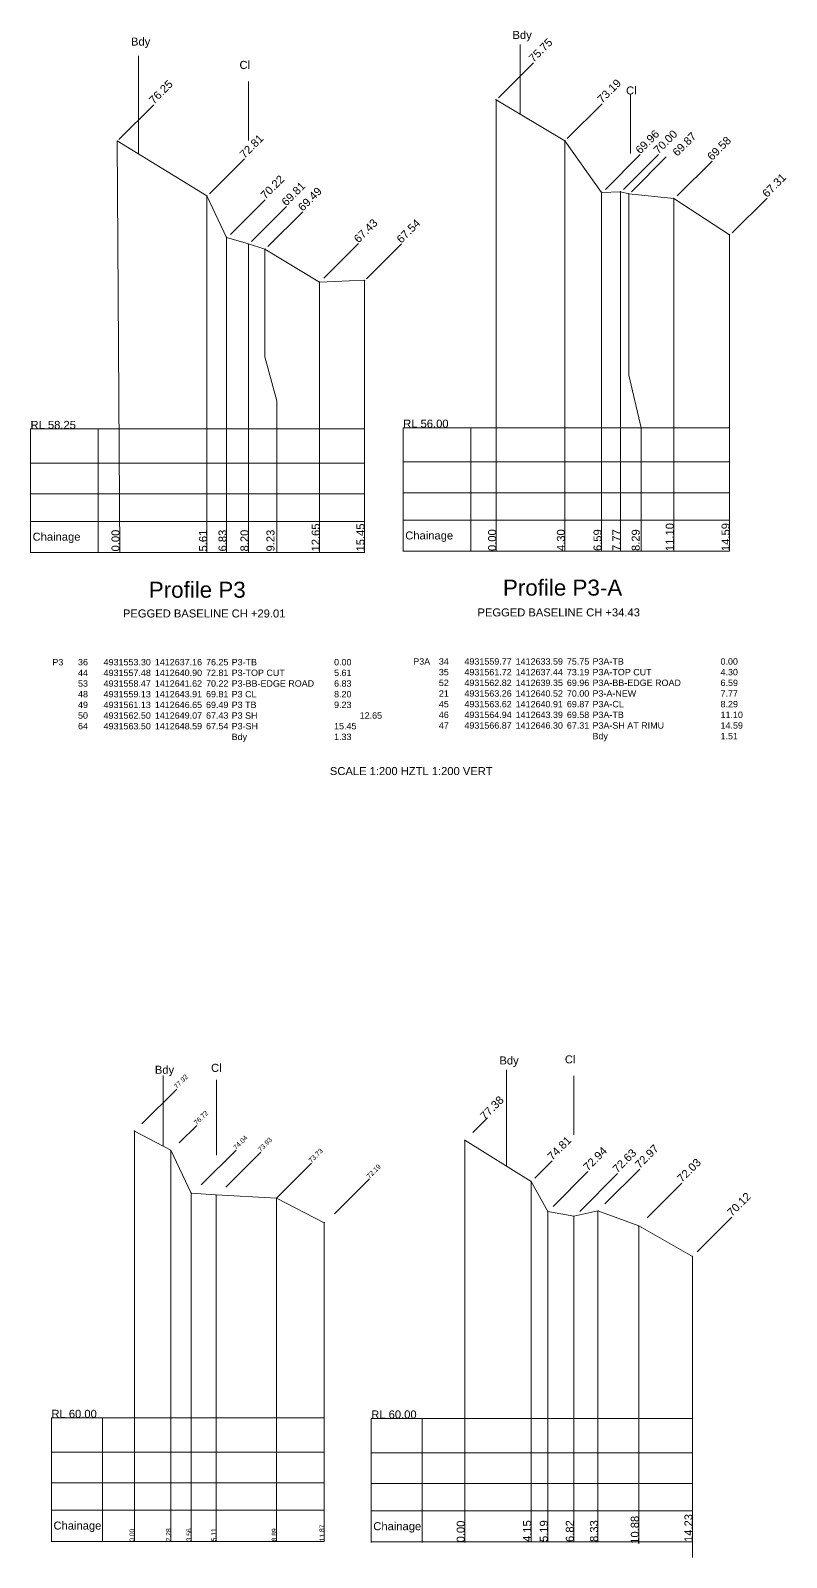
# Model space of a CAD drawing. Header units: millimetres. Extents: x -423347 to 1063494, y -223262 to 828147.
# Drawn here: x 500971 to 548204, y 284217 to 379639 of the extents above; entities that cross this region are included whole.
import ezdxf

# ---------------------------------------------------------------- set-up
doc = ezdxf.new("R2010")
doc.units = ezdxf.units.MM
doc.header["$PDMODE"] = 35
doc.header["$PDSIZE"] = 10
doc.styles.get("Standard").update_dxf_attribs({"font": 'arial.ttf'})

msp = doc.modelspace()

# ---------------------------------------------------------------- linework, layer by layer
at = {"lineweight": 0}
for p, q in [((507716.818, 378067.456), (507716.818, 371941.597)), ((531570.156, 374446.29), (531570.156, 378766.859)), ((530219.477, 375436.183), (532397.778, 377614.484)), ((514586.818, 376459.205), (514586.818, 372771.397)), ((506492.506, 372827.824), (508670.807, 375006.124)), ((531570.156, 375315.856), (531570.156, 374713.5)), ((534506.807, 372888.198), (536685.108, 375066.499)), ((538454.166, 375643.452), (538454.166, 371955.645)), ((512157.852, 369433.598), (514336.153, 371611.899)), ((536891.442, 369709.428), (539069.743, 371887.729)), ((538023.515, 369709.428), (540201.816, 371887.729)), ((538519.18, 369562.595), (540697.48, 371740.895)), ((541375.943, 369306.499), (543554.243, 371484.8)), ((513463.642, 366882.989), (515641.942, 369061.29)), ((514777.119, 366458.519), (516955.42, 368636.82)), ((544814.194, 366992.301), (546992.495, 369170.601)), ((515805.346, 366133.534), (517983.647, 368311.834)), ((519291.217, 364153.629), (521469.517, 366331.929)), ((521963.923, 364130.464), (524142.224, 366308.764)), ((500971.386, 354743.197), (500971.386, 346997.807)), ((505206.626, 354743.197), (505206.626, 347022.41)), ((524256.61, 354820.23), (524256.61, 347074.84)), ((528491.849, 354820.23), (528491.849, 347099.443)), ((500971.386, 352598.714), (521836.818, 352598.714)), ((501189.803, 352598.714), (515999.493, 352598.714)), ((524256.61, 352675.747), (544650.156, 352675.747)), ((500971.386, 350679.226), (521836.818, 350679.226)), ((501189.803, 350679.226), (515999.493, 350679.226)), ((524256.61, 350756.259), (544650.156, 350756.259)), ((500971.386, 348965.991), (521836.818, 348965.991)), ((501189.803, 348965.991), (515999.493, 348965.991)), ((524256.61, 349043.024), (544650.156, 349043.024)), ((500971.386, 347022.41), (521836.818, 347022.41)), ((501189.803, 347022.41), (515999.493, 347022.41)), ((524256.61, 347099.443), (544650.156, 347099.443)), ((509266.794, 314342.555), (509266.794, 309913.766)), ((512581.296, 314073.366), (512581.296, 309356.675)), ((530709.211, 314682.503), (530709.211, 308679.812)), ((534916.211, 314313.528), (534916.211, 310625.72)), ((507927.862, 311310.824), (510106.163, 313489.125)), ((510266.287, 310129.483), (511355.437, 311218.634)), ((528613.492, 310775.888), (529527.468, 311694.882)), ((507456.794, 310864.26), (507456.794, 285198.871)), ((528099.211, 310286.243), (528099.211, 285160.854)), ((509736.794, 309664.26), (509736.794, 285223.473)), ((511642.213, 307493.95), (513820.514, 309672.25)), ((513178.397, 307367.281), (515356.698, 309545.581)), ((516346.794, 306674.26), (518525.095, 308852.561)), ((532481.887, 307915.302), (533571.037, 309004.452)), ((533625.265, 306155.673), (535803.565, 308333.974)), ((535293.284, 305845.26), (537637.138, 308215.89)), ((536854.198, 306307.634), (539032.498, 308485.934)), ((519969.848, 305694.382), (522148.148, 307872.682)), ((532249.211, 307716.243), (532249.211, 285185.456)), ((539496.367, 305438.709), (541674.667, 307617.01)), ((511016.794, 306984.26), (511016.794, 285223.473)), ((512566.794, 306874.26), (512566.794, 285223.473)), ((516346.794, 306674.26), (516346.794, 285223.473)), ((533289.211, 305846.243), (533289.211, 285185.456)), ((534916.211, 305536.243), (534916.211, 285185.456)), ((536426.211, 305876.243), (536426.211, 285185.456)), ((542617.454, 303314.486), (544795.755, 305492.787)), ((519326.794, 305134.26), (519326.794, 285223.473)), ((538979.211, 304936.243), (538979.211, 285073.652)), ((542329.211, 303026.243), (542329.211, 284217.316)), ((502277.269, 292944.26), (502277.269, 285198.871)), ((505459.348, 292944.26), (505459.348, 285198.871)), ((522260.681, 292906.243), (522260.681, 285160.854)), ((525442.76, 292906.243), (525442.76, 285160.854)), ((502277.269, 290799.777), (519326.794, 290799.777)), ((522260.681, 290761.76), (542329.211, 290761.76)), ((502277.269, 288880.289), (519326.794, 288880.289)), ((522260.681, 288842.272), (542329.211, 288842.272)), ((502277.269, 287167.054), (519326.794, 287167.054)), ((522260.681, 287129.038), (542329.211, 287129.038)), ((502277.269, 285223.473), (519326.794, 285223.473)), ((522260.681, 285185.456), (542329.211, 285185.456))]:
    msp.add_line(p, q, dxfattribs=at)
at = {"color": 7, "lineweight": 0}
for p, q in [((530060.156, 375315.856), (530060.156, 347099.443)), ((506386.818, 372743.198), (506557.488, 347022.41)), ((534360.156, 372755.856), (534360.156, 347099.443)), ((511996.818, 369303.198), (511996.818, 347022.41)), ((536650.156, 369525.856), (536650.156, 347099.443)), ((537830.156, 369565.856), (537830.156, 347099.443)), ((541160.156, 369145.856), (541160.156, 347099.443)), ((513216.818, 366713.198), (513216.818, 347022.41)), ((544650.156, 366875.856), (544650.156, 347099.443)), ((514586.818, 366303.198), (514586.818, 347022.41)), ((519036.818, 363923.198), (519036.818, 347022.41)), ((521836.818, 364033.198), (521836.818, 347022.41)), ((500971.386, 354743.197), (521836.818, 354743.197)), ((500971.386, 354743.197), (521836.818, 354743.197)), ((515781.076, 354743.197), (500971.386, 354743.197)), ((515999.493, 354743.197), (501189.803, 354743.197)), ((524256.61, 354820.23), (544650.156, 354820.23)), ((539066.3, 354820.23), (524256.61, 354820.23)), ((519326.794, 292944.26), (502277.269, 292944.26)), ((542329.211, 292906.243), (522260.681, 292906.243))]:
    msp.add_line(p, q, dxfattribs=at)
at = {"color": 1, "lineweight": 0}
for points in [[(530060.156, 375315.856), (534360.156, 372755.856), (536650.156, 369525.856), (537830.156, 369565.856), (538350.156, 369435.856), (541160.156, 369145.856), (544650.156, 366875.856)], [(506386.818, 372743.198), (511996.818, 369303.198), (513216.818, 366713.198), (514586.818, 366303.198), (515616.818, 365983.198), (519036.818, 363923.198), (521836.818, 364033.198)], [(507456.794, 310864.26), (509736.794, 309664.26), (511016.794, 306984.26), (512566.794, 306874.26), (516346.794, 306674.26), (519326.794, 305134.26)], [(528099.211, 310286.243), (532249.211, 307716.243), (533289.211, 305846.243), (534916.211, 305536.243), (536426.211, 305876.243), (538979.211, 304936.243), (542329.211, 303026.243)]]:
    msp.add_lwpolyline(points, dxfattribs=at)
at = {"lineweight": 0}
for points in [[(538350.156, 369435.856), (538350.156, 358097.674), (539124.492, 354815.856), (539124.492, 347099.443)], [(515616.818, 365983.198), (515616.818, 359246.801), (516362.422, 356493.198), (516362.422, 347022.41)]]:
    msp.add_lwpolyline(points, dxfattribs=at)
at = {"color": 7, "lineweight": 0}
for p in [(530060.156, 375315.856), (530060.156, 375315.856), (534360.156, 372755.856), (536650.156, 369525.856), (537830.156, 369565.856), (538350.156, 369435.856), (541160.156, 369145.856), (544650.156, 366875.856), (507456.794, 310864.26), (528099.211, 310286.243), (509736.794, 309664.26), (532249.211, 307716.243), (511016.794, 306984.26), (512566.794, 306874.26), (516346.794, 306674.26), (533289.211, 305846.243), (534916.211, 305536.243), (536426.211, 305876.243), (519326.794, 305134.26), (538979.211, 304936.243), (542329.211, 303026.243)]:
    msp.add_point(p, dxfattribs=at)
at = {"color": 7}
for p in [(506386.818, 372743.198), (511996.818, 369303.198), (513216.818, 366713.198), (514586.818, 366303.198), (515616.818, 365983.198), (519036.818, 363923.198), (521836.818, 364033.198)]:
    msp.add_point(p, dxfattribs=at)

# ---------------------------------------------------------------- texts
at = {"lineweight": 0}
for s, p in [('Bdy', (507248.408, 378698.289)), ('Bdy', (531087.175, 379112.004)), ('Cl', (514028.435, 377241.69)), ('Cl', (538183.091, 375643.452)), ('RL 56.00', (524256.61, 354820.23)), ('Chainage', (524386.083, 347835.45)), ('Chainage', (501100.859, 347758.417)), ('Bdy', (508740.89, 314444.21)), ('Cl', (512251.482, 314564.12)), ('Bdy', (530270.816, 315024.524)), ('Cl', (534357.827, 315096.014)), ('RL 60.00', (502277.269, 292944.26)), ('RL 60.00', (522260.681, 292906.243)), ('Chainage', (502406.742, 285959.48)), ('Chainage', (522390.153, 285921.463))]:
    msp.add_text(s, height=500, dxfattribs=at).set_placement(p)
for s, height, rotation, p in [('75.75', 500, 45, (532397.778, 377614.484)), ('73.19', 500, 45, (536685.108, 375066.499)), ('69.96', 500, 45, (539069.743, 371887.729)), ('70.00', 500, 45, (540201.816, 371887.729)), ('69.87', 500, 45, (541381.188, 371740.895)), ('69.58', 500, 45, (543554.243, 371484.8)), ('67.31', 500, 45, (546992.495, 369170.601)), ('0.00', 500, 90, (530060.156, 347112.641)), ('4.30', 500, 90, (534360.156, 347112.641)), ('6.59', 500, 90, (536650.156, 347112.641)), ('7.77', 500, 90, (537830.156, 347112.641)), ('8.29', 500, 90, (539033.85, 347112.641)), ('11.10', 500, 90, (541160.156, 347112.641)), ('14.59', 500, 90, (544650.156, 347112.641)), ('77.92', 300, 45, (510106.163, 313489.125)), ('77.38', 500, 45, (529353.657, 311520.116)), ('76.72', 300, 45, (511355.437, 311218.634)), ('74.04', 300, 45, (513820.514, 309672.25)), ('73.93', 300, 45, (515356.698, 309545.581)), ('74.81', 500, 45, (533571.037, 309004.452)), ('73.73', 300, 45, (518525.095, 308852.561)), ('72.94', 500, 45, (535803.565, 308333.974)), ('72.63', 500, 45, (537637.138, 308215.89)), ('72.97', 500, 45, (539032.498, 308485.934)), ('72.19', 300, 45, (522148.148, 307872.682)), ('72.03', 500, 45, (541674.667, 307617.01)), ('70.12', 500, 45, (544795.755, 305492.787)), ('0.00', 500, 90, (528099.211, 285160.854)), ('4.15', 500, 90, (532249.211, 285185.456)), ('5.19', 500, 90, (533289.211, 285185.456)), ('6.82', 500, 90, (534916.211, 285185.456)), ('8.33', 500, 90, (536426.211, 285185.456)), ('10.88', 500, 90, (538979.211, 285073.652)), ('14.23', 500, 90, (542329.211, 285185.456)), ('0.00', 300, 90, (507456.794, 285198.871)), ('2.28', 300, 90, (509736.794, 285223.473)), ('3.56', 300, 90, (511016.794, 285223.473)), ('5.11', 300, 90, (512566.794, 285223.473)), ('8.89', 300, 90, (516346.794, 285223.473)), ('11.87', 300, 90, (519326.794, 285223.473))]:
    msp.add_text(s, height=height, rotation=rotation, dxfattribs=at).set_placement(p)
for s, rotation, p in [('76.25', 45, (508670.807, 375006.124)), ('72.81', 45, (514336.153, 371611.899)), ('70.22', 45, (515641.942, 369061.29)), ('69.81', 45, (516955.42, 368636.82)), ('69.49', 45, (517983.647, 368311.834)), ('67.43', 45, (521469.517, 366331.929)), ('67.54', 45, (524142.224, 366308.764)), ('0.00', 90, (506527.789, 347084.81)), ('5.61', 90, (511996.818, 347084.81)), ('6.83', 90, (513216.818, 347084.81)), ('8.20', 90, (514586.818, 347084.81)), ('9.23', 90, (516213.582, 347084.81)), ('12.65', 90, (519036.818, 347084.81)), ('15.45', 90, (521836.818, 347084.81))]:
    msp.add_text(s, height=500, rotation=rotation).set_placement(p)
msp.add_text('RL 58.25', height=500).set_placement((500971.386, 354743.197))
at = {"insert": (508358.933, 345193.818), "char_height": 1000, "width": 8744.60138, "attachment_point": 1}
msp.add_mtext('Profile P3', dxfattribs=at)
at = {"lineweight": 0, "attachment_point": 1}
for s, insert, char_height, width in [('Profile P3-A', (530489.134, 345325.159), 1000, 8744.60138), ('PEGGED BASELINE CH +34.43', (528898.271, 343525.927), 500, 13494.94798), ('PEGGED BASELINE CH +29.01', (506745.173, 343459.994), 500, 13494.94798), ('P3A^I34^I4931559.77 ^I1412633.59 ^I75.75 ^IP3A-TB^I^I^I^I0.00 \\P^I35^I4931561.72^I1412637.44^I73.19 ^IP3A-TOP CUT^I^I^I4.30 \\P^I52^I4931562.82 ^I1412639.35 ^I69.96 ^IP3A-BB-EDGE ROAD^I^I6.59\\P^I21^I4931563.26 ^I1412640.52 ^I70.00 ^IP3-A-NEW^I^I^I^I7.77 \\P^I45^I4931563.62 ^I1412640.91 ^I69.87 ^IP3A-CL^I^I^I^I8.29 \\P^I46^I4931564.94 ^I1412643.39 ^I69.58 ^IP3A-TB^I^I^I^I11.10 \\P^I47^I4931566.87 ^I1412646.30 ^I67.31 ^IP3A-SH AT RIMU^I^I^I14.59\\P^I^I^I^I^I^I^IBdy^I^I^I^I^I1.51', (524884.685, 340411.589), 400, 24476.27554), ('^ISCALE 1:200 HZTL 1:200 VERT', (517675.739, 333611.448), 500, 13494.94798)]:
    msp.add_mtext(s, dxfattribs=dict(at, insert=insert, char_height=char_height, width=width))
at = {"color": 1, "insert": (502337.434, 340368.024), "char_height": 400, "width": 24011.62128, "attachment_point": 1}
msp.add_mtext('{\\C256;P3^I36^I4931553.30 ^I1412637.16 ^I76.25 ^IP3-TB^I^I^I^I0.00 \\P^I44^I4931557.48 ^I1412640.90 ^I72.81 ^IP3-TOP CUT^I^I5.61 \\P^I53^I4931558.47 ^I1412641.62 ^I70.22 ^IP3-BB-EDGE ROAD^I6.83\\P^I48^I4931559.13 ^I1412643.91 ^I69.81 ^IP3 CL^I^I^I^I8.20 \\P^I49^I4931561.13 ^I1412646.65 ^I69.49 ^IP3 TB^I^I^I^I9.23 \\P^I50^I4931562.50 ^I1412649.07 ^I67.43 ^IP3 SH^I^I^I^I12.65 \\P^I64^I4931563.50 ^I1412648.59 ^I67.54 ^IP3-SH^I^I^I15.45 \\P^I^I^I^I^I^I^IBdy^I^I^I^I1.33}', dxfattribs=at)

doc.saveas('drawing.dxf')
